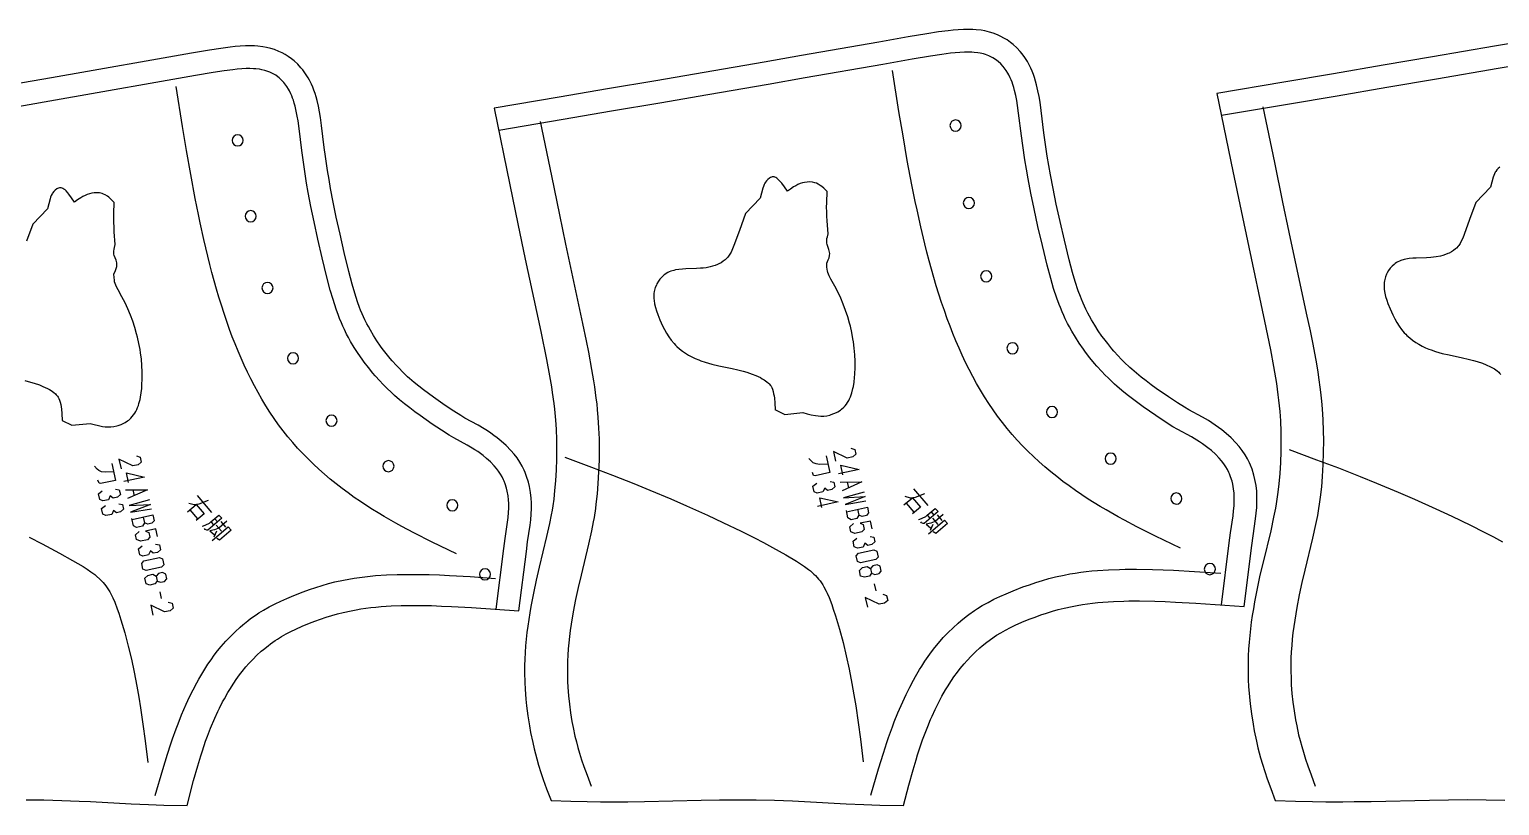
# Model space of a CAD drawing. Extents: x 870 to 2252, y -335 to 1751.
# Drawn here: x 1226.9 to 1557.1, y -334.7 to -160.3 of the extents above; entities that cross this region are included whole.
import ezdxf

# ---------------------------------------------------------------- set-up
doc = ezdxf.new("R2010")
doc.units = 0

msp = doc.modelspace()

# ---------------------------------------------------------------- linework, layer by layer
for points in [[(1331.289551, -177.971008), (1334.803589, -195.206558), (1336.606201, -203.939682), (1338.276978, -211.888199), (1341.743286, -228.173508), (1343.038452, -234.446915), (1343.736206, -238.142181), (1344.153687, -240.612183), (1344.34436, -241.849335), (1344.682739, -244.328552), (1344.827881, -245.570892), (1345.063721, -248.061279), (1345.19751, -250.090347), (1345.290161, -252.461945), (1345.318237, -254.360107), (1345.297119, -256.800354), (1345.212891, -259.23941), (1345.067261, -261.675842), (1344.879395, -263.906586), (1344.670166, -265.793243), (1344.456665, -267.328247), (1344.296997, -268.32309), (1344.122925, -269.315308), (1343.736328, -271.293304), (1343.082764, -274.248627), (1341.415283, -281.132843), (1340.739868, -284.048706), (1340.113281, -286.975861), (1339.549316, -289.913422), (1339.295166, -291.385803), (1339.061523, -292.860535), (1338.850342, -294.337402), (1338.663208, -295.816284), (1338.501831, -297.29715), (1338.367798, -298.779694), (1338.262939, -300.264099), (1338.188843, -301.749908), (1338.147339, -303.237427), (1338.139526, -304.745697), (1338.191528, -307.009186), (1338.267334, -308.517731), (1338.439941, -310.77832), (1338.59314, -312.282562), (1338.877319, -314.533356), (1339.225342, -316.775391), (1339.493042, -318.263672), (1339.949951, -320.484314), (1340.292114, -321.95578), (1340.863525, -324.147339), (1341.284058, -325.596832), (1341.791504, -327.207306), (1342.331421, -328.807617), (1343.087524, -330.929901), (1344.064209, -333.572723), (1348.500122, -333.699921), (1352.196899, -333.784454), (1355.154175, -333.8255), (1358.8573, -333.833893), (1361.325928, -333.816162), (1365.029297, -333.762909), (1377.795288, -333.480652), (1381.918701, -333.40976), (1386.041748, -333.375305), (1390.163696, -333.392792), (1394.284058, -333.477997), (1398.293579, -333.633545), (1400.965698, -333.766724), (1410.317993, -334.281708), (1414.327637, -334.460938), (1417.89624, -334.571747), (1423.251099, -334.684906), (1424.441162, -330.08844), (1425.380493, -326.655975), (1426.046997, -324.380707), (1426.396118, -323.248047), (1427.131836, -320.994751), (1427.520752, -319.874939), (1427.925537, -318.76004), (1428.652832, -316.878815), (1429.291382, -315.34494), (1429.624756, -314.583832), (1430.321655, -313.074921), (1430.685425, -312.327881), (1431.444824, -310.850739), (1431.840698, -310.121216), (1432.666992, -308.682404), (1433.097656, -307.973846), (1433.994751, -306.580231), (1434.564331, -305.749725), (1435.35376, -304.663544), (1435.969482, -303.866211), (1436.82373, -302.827728), (1437.489624, -302.069672), (1438.411865, -301.088074), (1439.372192, -300.142273), (1440.369507, -299.235107), (1440.881714, -298.797058), (1441.932007, -297.953827), (1442.469849, -297.549408), (1443.570068, -296.776917), (1444.132324, -296.409485), (1445.054688, -295.845337), (1446.127319, -295.243591), (1447.221069, -294.680298), (1448.332275, -294.150146), (1449.835571, -293.485565), (1451.48291, -292.808868), (1452.761719, -292.31723), (1454.050171, -291.852875), (1455.347778, -291.417694), (1456.654541, -291.01355), (1457.969849, -290.642303), (1459.293579, -290.305786), (1461.096558, -289.909241), (1462.239868, -289.693329), (1463.388062, -289.502258), (1464.540405, -289.33493), (1465.696899, -289.190002), (1466.856567, -289.066254), (1468.019165, -288.962463), (1470.351685, -288.809998), (1472.690308, -288.722565), (1473.860962, -288.700104), (1476.202148, -288.691742), (1479.67981, -288.752228), (1481.983887, -288.831024), (1484.284546, -288.935242), (1488.877808, -289.201385), (1499.708252, -289.944336), (1501.436035, -276.26532), (1501.734497, -274.060822), (1502.283081, -270.270844), (1502.433105, -268.999512), (1502.546509, -267.691986), (1502.604492, -266.466827), (1502.604858, -265.16684), (1502.547363, -264.050385), (1502.405762, -262.754669), (1502.1604, -261.393585), (1501.916504, -260.399323), (1501.498901, -259.076294), (1501.141357, -258.164764), (1500.910767, -257.643585), (1500.478394, -256.77301), (1499.932983, -255.832031), (1499.292969, -254.882294), (1498.608398, -253.995041), (1497.875, -253.149368), (1496.79187, -252.048431), (1495.670776, -251.0439), (1494.733521, -250.279572), (1493.998047, -249.718231), (1493.252808, -249.182648), (1492.488403, -248.667725), (1491.7229, -248.18573), (1490.373901, -247.404724), (1487.311523, -245.742264), (1486.365479, -245.190262), (1484.725708, -244.161758), (1482.737671, -242.831284), (1480.001953, -240.927887), (1478.85437, -240.098358), (1477.723877, -239.253464), (1476.625488, -238.398743), (1475.562012, -237.531174), (1474.52063, -236.634171), (1474.057739, -236.217575), (1472.799438, -235.020233), (1472.132202, -234.346405), (1471.469971, -233.649414), (1470.469482, -232.542419), (1470.018433, -232.019958), (1469.080688, -230.881592), (1468.181519, -229.716171), (1467.778442, -229.166641), (1466.942993, -227.965775), (1466.164185, -226.759766), (1465.423828, -225.519058), (1464.95874, -224.68277), (1464.613281, -224.026993), (1464.15686, -223.109604), (1463.840942, -222.434753), (1463.537964, -221.751633), (1463.176025, -220.882996), (1462.93811, -220.276199), (1462.463867, -218.976318), (1461.803345, -216.951004), (1461.202148, -214.880432), (1460.447876, -212.010818), (1459.375488, -207.634247), (1458.402588, -203.453506), (1457.536743, -199.534531), (1456.820313, -196.050537), (1456.229126, -192.922928), (1455.864136, -190.843628), (1455.521362, -188.760696), (1455.044922, -185.604248), (1454.758911, -183.51741), (1454.13855, -178.463898), (1453.884155, -176.633636), (1453.672119, -175.352768), (1453.418579, -174.055267), (1453.115112, -172.755508), (1452.885376, -171.904678), (1452.636475, -171.084641), (1452.396973, -170.385895), (1452.123657, -169.677261), (1451.819214, -168.978867), (1451.362671, -168.066513), (1451.051514, -167.514175), (1450.47998, -166.609024), (1449.838989, -165.736252), (1449.413208, -165.218979), (1448.654541, -164.399567), (1447.820313, -163.635391), (1447.274292, -163.196793), (1446.491699, -162.64386), (1445.788574, -162.216202), (1445.089844, -161.845428), (1444.350708, -161.504837), (1443.337646, -161.11824), (1442.553833, -160.875229), (1441.520752, -160.623825), (1440.674438, -160.472534), (1439.574341, -160.342255), (1438.783691, -160.289642), (1437.740723, -160.265472), (1436.721313, -160.283981), (1435.505859, -160.346878), (1434.363281, -160.437378), (1433.223877, -160.554062), (1431.07251, -160.83429), (1428.466064, -161.244522), (1424.279663, -161.955811), (1417.718872, -163.107346), (1400.292603, -166.162964), (1391.945557, -167.610931), (1378.453979, -169.935394), (1367.611694, -171.792267), (1356.766724, -173.642029), (1345.920166, -175.486908), (1331.289551, -177.971008)], [(1226.165771, -333.405121), (1230.174438, -333.422058), (1234.181396, -333.50531), (1238.080688, -333.657349), (1240.679443, -333.787506), (1249.774658, -334.290955), (1253.674072, -334.466125), (1257.144653, -334.574402), (1262.352295, -334.684906), (1263.807861, -329.068634), (1264.742554, -325.718353), (1265.411011, -323.499237), (1265.762207, -322.395142), (1266.504761, -320.199646), (1266.898804, -319.108887), (1267.605957, -317.26886), (1268.551025, -315.024811), (1269.228516, -313.549164), (1269.582275, -312.818542), (1270.320679, -311.373718), (1270.705933, -310.660095), (1271.509766, -309.252441), (1271.928467, -308.559174), (1272.801636, -307.195435), (1273.355347, -306.38324), (1274.122803, -305.320984), (1274.721924, -304.541016), (1275.552856, -303.525085), (1276.200073, -302.783875), (1277.096313, -301.824341), (1278.030029, -300.899414), (1278.999756, -300.012207), (1279.497803, -299.58371), (1280.519409, -298.758759), (1281.042603, -298.363007), (1282.113159, -297.606995), (1282.6604, -297.247345), (1283.557495, -296.695343), (1284.600708, -296.106903), (1285.664063, -295.555939), (1286.744995, -295.037323), (1288.207275, -294.387054), (1289.809082, -293.725098), (1291.05249, -293.244293), (1292.30542, -292.79007), (1293.567505, -292.36438), (1294.838135, -291.969055), (1296.117554, -291.605804), (1297.405396, -291.276581), (1299.158447, -290.888794), (1300.270386, -290.677582), (1301.386963, -290.490723), (1302.507568, -290.327057), (1303.631958, -290.185272), (1304.759766, -290.064178), (1305.890625, -289.962646), (1308.159058, -289.813385), (1310.433472, -289.727753), (1311.572266, -289.70575), (1313.849243, -289.697418), (1317.231689, -289.756409), (1319.47229, -289.833344), (1321.709839, -289.935181), (1326.176636, -290.195435), (1336.849243, -290.931519), (1338.529541, -277.553345), (1338.819824, -275.397888), (1339.353516, -271.690063), (1339.499756, -270.444305), (1339.610474, -269.162445), (1339.666992, -267.96051), (1339.667358, -266.685059), (1339.611084, -265.588745), (1339.4729, -264.316528), (1339.233521, -262.980194), (1338.995483, -262.002411), (1338.587646, -260.702271), (1338.237671, -259.80545), (1338.011719, -259.291504), (1337.588623, -258.43454), (1337.054443, -257.508392), (1336.428589, -256.574432), (1335.759155, -255.70163), (1335.041382, -254.869247), (1333.98291, -253.786789), (1332.886963, -252.798859), (1331.970703, -252.047226), (1331.251953, -251.495575), (1330.523926, -250.969177), (1329.776733, -250.463074), (1329.028198, -249.98909), (1327.712036, -249.222885), (1324.734131, -247.596954), (1323.817993, -247.059219), (1322.227051, -246.055664), (1320.296631, -244.756516), (1317.637939, -242.895859), (1316.52356, -242.085739), (1315.426025, -241.260818), (1314.360107, -240.426636), (1313.328857, -239.580307), (1312.318604, -238.705353), (1311.871338, -238.300339), (1310.650024, -237.131668), (1310.00354, -236.474915), (1309.361572, -235.795425), (1308.390015, -234.714218), (1307.952881, -234.205078), (1307.042847, -233.09375), (1306.17041, -231.956207), (1305.780029, -231.421051), (1304.969482, -230.249252), (1304.214478, -229.073242), (1303.496582, -227.863388), (1303.045654, -227.048126), (1302.710938, -226.408707), (1302.268188, -225.513428), (1301.961914, -224.855499), (1301.668213, -224.189255), (1301.316895, -223.341324), (1301.086304, -222.74968), (1300.625977, -221.480621), (1299.984375, -219.502579), (1299.400635, -217.480042), (1298.667847, -214.675507), (1297.625366, -210.396088), (1296.679688, -206.307846), (1295.837891, -202.475815), (1295.141602, -199.069489), (1294.566895, -196.011322), (1294.21228, -193.97847), (1293.878784, -191.942184), (1293.416016, -188.856094), (1293.137817, -186.816284), (1292.535034, -181.873825), (1292.287598, -180.081833), (1292.080933, -178.826675), (1291.83374, -177.554794), (1291.537842, -176.280304), (1291.313843, -175.44516), (1291.071045, -174.640549), (1290.836914, -173.954056), (1290.569702, -173.257339), (1290.272217, -172.570663), (1289.82666, -171.674805), (1289.521973, -171.130341), (1288.963135, -170.239532), (1288.335938, -169.380264), (1287.917603, -168.868713), (1287.173218, -168.059998), (1286.354126, -167.305344), (1285.815674, -166.870544), (1285.046631, -166.324219), (1284.355347, -165.901596), (1283.668823, -165.535187), (1282.941895, -165.198242), (1281.947266, -164.81633), (1281.175049, -164.5755), (1280.15979, -164.326828), (1279.32666, -164.177063), (1278.247559, -164.048477), (1277.470337, -163.996552), (1276.449097, -163.972763), (1275.451294, -163.991058), (1274.263794, -164.052841), (1273.148438, -164.1418), (1272.036011, -164.256409), (1269.939087, -164.531128), (1267.401611, -164.932999), (1263.328857, -165.629059), (1256.947754, -166.755615), (1240.00061, -169.744766), (1231.883301, -171.161285), (1218.762573, -173.43515)], [(1564.490479, -162.581207), (1555.913818, -164.060745), (1542.051392, -166.435745), (1530.910889, -168.332962), (1519.767822, -170.222961), (1508.622925, -172.107925), (1493.584595, -174.646866)], [(1494.611938, -289.594635), (1496.37915, -275.603577), (1496.683838, -273.353394), (1497.226074, -269.606506), (1497.359009, -268.480164), (1497.457031, -267.350922), (1497.504517, -266.345734), (1497.504761, -265.297485), (1497.46167, -264.458771), (1497.355103, -263.485077), (1497.169312, -262.454498), (1497.00293, -261.775665), (1496.687744, -260.777069), (1496.433228, -260.12854), (1496.292603, -259.810455), (1495.983887, -259.18869), (1495.607178, -258.538971), (1495.154907, -257.86792), (1494.65979, -257.226074), (1494.126953, -256.611908), (1493.268921, -255.739532), (1492.355713, -254.921326), (1491.573975, -254.283783), (1490.96228, -253.816864), (1490.339355, -253.369217), (1489.704346, -252.941437), (1489.085693, -252.552032), (1487.87915, -251.853516), (1484.809326, -250.186905), (1483.724609, -249.554092), (1481.952026, -248.442108), (1479.862793, -247.044052), (1477.051514, -245.088043), (1475.833862, -244.20784), (1474.631104, -243.308945), (1473.447021, -242.387573), (1472.2854, -241.439835), (1471.150024, -240.462021), (1470.593262, -239.96077), (1469.229004, -238.662689), (1468.471191, -237.897491), (1467.728882, -237.116089), (1466.646973, -235.919022), (1466.119507, -235.307999), (1465.092651, -234.061447), (1464.105957, -232.782654), (1463.628296, -232.131561), (1462.706421, -230.806244), (1461.830933, -229.450699), (1461.004517, -228.065735), (1460.473511, -227.111206), (1460.073364, -226.351593), (1459.563721, -225.326981), (1459.199829, -224.550079), (1458.852295, -223.766006), (1458.447754, -222.7948), (1458.167969, -222.081436), (1457.642578, -220.641357), (1456.928833, -218.453201), (1456.286255, -216.23996), (1455.504639, -213.265976), (1454.414917, -208.819138), (1453.428833, -204.581711), (1452.548706, -200.598389), (1451.816528, -197.037766), (1451.21167, -193.837341), (1450.836426, -191.6987), (1450.483521, -189.555542), (1449.996826, -186.331161), (1449.701172, -184.174454), (1449.081543, -179.125458), (1448.842041, -177.401169), (1448.652832, -176.258865), (1448.43103, -175.124573), (1448.168579, -174.000275), (1447.9823, -173.310425), (1447.782593, -172.65242), (1447.603882, -172.130936), (1447.404785, -171.614716), (1447.19812, -171.140701), (1446.857788, -170.460785), (1446.670776, -170.128586), (1446.263306, -169.483276), (1445.812012, -168.86882), (1445.570068, -168.575119), (1445.054688, -168.018356), (1444.497314, -167.50769), (1444.203247, -167.271439), (1443.692017, -166.910263), (1443.266113, -166.651245), (1442.825439, -166.417419), (1442.371826, -166.208435), (1441.671631, -165.941254), (1441.194458, -165.793274), (1440.467896, -165.616486), (1439.925171, -165.519409), (1439.10498, -165.422302), (1438.555298, -165.385742), (1437.727905, -165.366562), (1436.899536, -165.381592), (1435.838989, -165.436447), (1434.824463, -165.5168), (1433.81311, -165.620392), (1431.798462, -165.882813), (1429.289673, -166.277695), (1425.147583, -166.981445), (1418.600098, -168.130615), (1401.168823, -171.187149), (1392.814453, -172.636398), (1379.317505, -174.961792), (1368.470947, -176.819336), (1357.623047, -178.669647), (1346.774536, -180.514847), (1332.308838, -182.970856)], [(1565.361938, -167.606247), (1556.777954, -169.08699), (1542.909912, -171.462921), (1531.765381, -173.360855), (1520.619507, -175.251328), (1509.472778, -177.136642), (1494.609619, -179.645966)], [(1331.753296, -290.579956), (1333.47229, -276.895233), (1333.768555, -274.694244), (1334.296021, -271.029358), (1334.425415, -269.927704), (1334.520752, -268.823242), (1334.567017, -267.840057), (1334.567017, -266.814789), (1334.525146, -265.994446), (1334.421997, -265.042206), (1334.241333, -264.034576), (1334.079468, -263.370789), (1333.773193, -262.394104), (1333.525757, -261.759674), (1333.388916, -261.448456), (1333.088257, -260.839996), (1332.722046, -260.204681), (1332.282593, -259.54895), (1331.801392, -258.921478), (1331.283203, -258.32077), (1330.448853, -257.467255), (1329.560425, -256.666443), (1328.799805, -256.04245), (1328.205078, -255.585861), (1327.599243, -255.148041), (1326.981689, -254.729599), (1326.380127, -254.348709), (1325.206665, -253.665573), (1322.221069, -252.035461), (1321.166016, -251.416397), (1319.442017, -250.328781), (1317.410767, -248.961594), (1314.676025, -247.048004), (1313.491699, -246.186981), (1312.322021, -245.307724), (1311.17041, -244.406601), (1310.041016, -243.479767), (1308.937256, -242.523712), (1308.395996, -242.033661), (1307.069092, -240.763901), (1306.332275, -240.015503), (1305.610352, -239.251358), (1304.557861, -238.07988), (1304.044434, -237.481949), (1303.045654, -236.262253), (1302.085938, -235.011398), (1301.621582, -234.374527), (1300.725342, -233.0784), (1299.874146, -231.75296), (1299.071045, -230.398987), (1298.554688, -229.465744), (1298.165649, -228.722687), (1297.670044, -227.720428), (1297.316284, -226.960617), (1296.978149, -226.193787), (1296.584717, -225.243744), (1296.3125, -224.545822), (1295.801636, -223.13707), (1295.107544, -220.99675), (1294.48291, -218.832138), (1293.7229, -215.923752), (1292.663452, -211.574402), (1291.704468, -207.429794), (1290.848511, -203.533752), (1290.136597, -200.051086), (1289.548462, -196.920547), (1289.183472, -194.828705), (1288.840332, -192.732452), (1288.367188, -189.578827), (1288.079712, -187.469406), (1287.477539, -182.531479), (1287.244385, -180.844955), (1287.060669, -179.727692), (1286.845093, -178.618118), (1286.589722, -177.518311), (1286.408447, -176.843552), (1286.214478, -176.200043), (1286.040649, -175.690002), (1285.846924, -175.184998), (1285.64624, -174.72168), (1285.315674, -174.05722), (1285.133789, -173.732452), (1284.738159, -173.101517), (1284.299438, -172.500504), (1284.064453, -172.21312), (1283.562866, -171.66832), (1283.020386, -171.168427), (1282.734131, -170.937103), (1282.236572, -170.583786), (1281.82251, -170.330658), (1281.394165, -170.102066), (1280.953125, -169.897659), (1280.272217, -169.6362), (1279.807861, -169.491364), (1279.100952, -169.318237), (1278.57312, -169.223312), (1277.775635, -169.128311), (1277.240967, -169.092621), (1276.436279, -169.073868), (1275.630615, -169.088623), (1274.599121, -169.142334), (1273.612549, -169.220978), (1272.628784, -169.322296), (1270.669434, -169.579056), (1268.229736, -169.965347), (1264.20166, -170.653778), (1257.834106, -171.778), (1240.881958, -174.768082), (1232.756958, -176.185852), (1219.630981, -178.460693)], [(1485.457886, -276.867676), (1479.81543, -274.127289), (1475.61438, -272.013458), (1472.840332, -270.553711), (1471.463745, -269.804047), (1468.735229, -268.257568), (1467.38501, -267.457794), (1466.045288, -266.638153), (1464.716553, -265.797424), (1463.270264, -264.847229), (1461.839966, -263.869476), (1460.427368, -262.863983), (1459.033813, -261.830688), (1457.661377, -260.769562), (1456.311035, -259.68042), (1454.984863, -258.563232), (1453.683838, -257.417969), (1452.410156, -256.244446), (1451.165161, -255.042618), (1449.950317, -253.812378), (1448.767334, -252.553543), (1447.617432, -251.266327), (1446.50293, -249.950226), (1445.424683, -248.605576), (1444.362915, -247.203583), (1443.339966, -245.773193), (1442.35437, -244.315857), (1441.405273, -242.833313), (1440.491333, -241.327026), (1439.611816, -239.79863), (1438.765381, -238.249725), (1437.951172, -236.681946), (1437.167725, -235.096786), (1436.414307, -233.495819), (1435.689697, -231.880737), (1434.992798, -230.25296), (1434.32251, -228.614288), (1433.677734, -226.966049), (1433.057495, -225.310196), (1432.395752, -223.462891), (1431.761475, -221.608322), (1431.153687, -219.74675), (1430.571167, -217.878708), (1430.012451, -216.004486), (1429.476318, -214.124451), (1428.961792, -212.238983), (1428.467407, -210.348587), (1427.992188, -208.453583), (1427.093506, -204.651199), (1426.256104, -200.834839), (1425.8573, -198.922302), (1425.111084, -195.182541), (1424.084229, -189.697815), (1423.119507, -184.201477), (1422.199951, -178.696838), (1420.721802, -169.5121)], [(1322.851074, -278.131958), (1317.362671, -275.451141), (1313.276733, -273.383392), (1310.578857, -271.955627), (1309.23999, -271.222443), (1306.586914, -269.710114), (1305.27417, -268.928131), (1303.971558, -268.126678), (1302.680054, -267.304718), (1301.272583, -266.374603), (1299.880615, -265.417572), (1298.506348, -264.433441), (1297.150635, -263.422211), (1295.815308, -262.38382), (1294.502197, -261.318146), (1293.21228, -260.225159), (1291.947266, -259.104828), (1290.70874, -257.957062), (1289.498169, -256.781738), (1288.317261, -255.578827), (1287.167236, -254.34819), (1286.049683, -253.089951), (1284.966553, -251.803741), (1283.918823, -250.489914), (1282.885376, -249.117615), (1281.889771, -247.717651), (1280.930664, -246.291595), (1280.007202, -244.840973), (1279.11853, -243.367294), (1278.263184, -241.872223), (1277.440063, -240.357101), (1276.648438, -238.8237), (1275.886963, -237.273514), (1275.154419, -235.707962), (1274.450317, -234.128708), (1273.772827, -232.53714), (1273.121582, -230.935028), (1272.494995, -229.3237), (1271.892212, -227.705002), (1271.248779, -225.89769), (1270.631958, -224.083313), (1270.041016, -222.262222), (1269.474365, -220.434845), (1268.93103, -218.601563), (1268.40979, -216.762619), (1267.909424, -214.918472), (1267.428833, -213.069565), (1266.966553, -211.216125), (1266.092896, -207.497375), (1265.278442, -203.765198), (1264.890991, -201.894806), (1264.165405, -198.237259), (1263.16687, -192.872574), (1262.22876, -187.496597), (1261.334717, -182.112534), (1259.897583, -173.129181)], [(1493.584595, -174.646866), (1497.173218, -192.149719), (1499.025757, -201.074142), (1500.742676, -209.196716), (1504.304688, -225.838745), (1505.63562, -232.249252), (1506.352661, -236.025345), (1506.78186, -238.549454), (1506.977661, -239.813705), (1507.325439, -242.347305), (1507.474609, -243.616989), (1507.717041, -246.162109), (1507.854492, -248.23558), (1507.949707, -250.65918), (1507.97876, -252.598862), (1507.957153, -255.092529), (1507.870728, -257.585022), (1507.721069, -260.074829), (1507.528076, -262.354462), (1507.31311, -264.282379), (1507.09375, -265.851135), (1506.92981, -266.867798), (1506.750854, -267.881805), (1506.353882, -269.903168), (1505.682495, -272.923126), (1503.96936, -279.957794), (1503.275269, -282.937103), (1502.631714, -285.928162), (1502.05249, -288.929962), (1501.79126, -290.43457), (1501.55127, -291.941589), (1501.334229, -293.450867), (1501.141968, -294.962128), (1500.976196, -296.475464), (1500.838501, -297.99057), (1500.730957, -299.507599), (1500.654785, -301.026062), (1500.612183, -302.546295), (1500.604126, -304.087616), (1500.657837, -306.400696), (1500.735596, -307.942383), (1500.913086, -310.252411), (1501.070435, -311.789642), (1501.362671, -314.0896), (1501.720337, -316.381042), (1501.995483, -317.902069), (1502.464966, -320.171448), (1502.81665, -321.675079), (1503.403687, -323.91449), (1503.835693, -325.395416), (1504.357178, -327.041351), (1504.911987, -328.676758), (1505.688843, -330.84549), (1506.692505, -333.546082), (1511.250488, -333.676208), (1515.048706, -333.762695), (1518.087524, -333.804688), (1521.892212, -333.813385), (1524.428711, -333.795349), (1528.233887, -333.740997), (1541.350586, -333.452911), (1545.587524, -333.380646), (1549.823853, -333.345551), (1554.059082, -333.363556), (1558.292603, -333.450745)], [(1503.952026, -177.653046), (1506.511719, -190.142303), (1508.362305, -199.056244), (1509.786255, -205.799484), (1513.68042, -223.999298), (1514.521729, -228.016556), (1515.05188, -230.634338), (1515.795532, -234.569366), (1516.241577, -237.1996), (1516.445557, -238.517029), (1516.809448, -241.156982), (1516.966553, -242.479919), (1517.105225, -243.804611), (1517.256836, -245.540741), (1517.411743, -247.998901), (1517.501099, -250.461288), (1517.529785, -252.629562), (1517.503418, -255.323593), (1517.410278, -258.016327), (1517.252563, -260.706604), (1517.061646, -263.060028), (1516.809326, -265.406921), (1516.677734, -266.408966), (1516.356567, -268.472443), (1516.173218, -269.500122), (1515.769043, -271.549042), (1515.089355, -274.610809), (1513.361084, -281.744965), (1512.709839, -284.545258), (1512.103149, -287.356018), (1511.555176, -290.176514), (1511.307739, -291.590118), (1511.080444, -293.005981), (1510.875122, -294.423889), (1510.693604, -295.843781), (1510.537476, -297.265533), (1510.408691, -298.688965), (1510.309082, -300.114288), (1510.240479, -301.541016), (1510.204468, -302.969482), (1510.201416, -304.270996), (1510.249146, -306.224182), (1510.315063, -307.525848), (1510.463867, -309.47644), (1510.670532, -311.422546), (1510.937744, -313.392212), (1511.272583, -315.412964), (1511.529785, -316.753693), (1511.966553, -318.753479), (1512.292358, -320.078033), (1512.645874, -321.394958), (1513.027466, -322.70343), (1513.512207, -324.234558), (1514.028442, -325.755615), (1514.751709, -327.7724), (1515.686523, -330.2836)], [(1341.651245, -180.977921), (1344.141968, -193.199051), (1345.942749, -201.921799), (1347.328613, -208.52066), (1351.119019, -226.334137), (1351.938232, -230.267929), (1352.454712, -232.831985), (1353.179077, -236.686249), (1353.613525, -239.262375), (1353.812256, -240.552658), (1354.166748, -243.138229), (1354.319824, -244.433868), (1354.454956, -245.731201), (1354.602905, -247.432495), (1354.75415, -249.846237), (1354.841553, -252.264053), (1354.869385, -254.390808), (1354.843506, -257.031311), (1354.752808, -259.670685), (1354.598877, -262.307617), (1354.412354, -264.618134), (1354.165405, -266.923676), (1354.036743, -267.908081), (1353.723511, -269.927734), (1353.545166, -270.933624), (1353.151367, -272.939178), (1352.489502, -275.93631), (1350.807129, -282.920044), (1350.174194, -285.65683), (1349.584473, -288.403656), (1349.052002, -291.159943), (1348.590698, -293.924927), (1348.391235, -295.310455), (1348.214844, -296.697876), (1348.06311, -298.087128), (1347.93811, -299.478119), (1347.841187, -300.870789), (1347.774536, -302.264832), (1347.739624, -303.660583), (1347.736694, -304.929047), (1347.782959, -306.832581), (1347.846802, -308.101288), (1347.990723, -310.002289), (1348.190796, -311.899048), (1348.449463, -313.819458), (1348.774048, -315.790894), (1349.023193, -317.09903), (1349.446899, -319.050232), (1349.762817, -320.342712), (1350.105591, -321.627838), (1350.475708, -322.904846), (1350.946411, -324.400513), (1351.447632, -325.886475), (1352.150269, -327.856842), (1353.058228, -330.310242)], [(1436.163208, -181.878387), (1436.070801, -181.399521), (1435.80188, -180.992615), (1435.397827, -180.719482), (1434.919922, -180.621796), (1434.44104, -180.714417), (1434.03418, -180.983231), (1433.761108, -181.387299), (1433.663208, -181.865158), (1433.755859, -182.343979), (1434.02478, -182.750931), (1434.428833, -183.024063), (1434.906738, -183.12175), (1435.38562, -183.029129), (1435.79248, -182.760315), (1436.065552, -182.356247), (1436.163208, -181.878387)], [(1274.948486, -185.224365), (1274.855957, -184.745499), (1274.586914, -184.338593), (1274.182861, -184.06546), (1273.705078, -183.967773), (1273.226318, -184.060379), (1272.819458, -184.329208), (1272.546265, -184.733276), (1272.448486, -185.211136), (1272.541016, -185.689957), (1272.810059, -186.096909), (1273.214111, -186.370041), (1273.691895, -186.467728), (1274.170654, -186.375107), (1274.577515, -186.106277), (1274.850708, -185.702225), (1274.948486, -185.224365)], [(1557.150635, -191.249329), (1556.778687, -191.52742), (1556.467285, -191.845276), (1556.218262, -192.18074), (1556.111206, -192.356552), (1555.92749, -192.721878), (1555.776489, -193.101868), (1555.650146, -193.492416), (1555.044312, -195.736633), (1551.759399, -199.168045), (1550.355713, -202.994568), (1549.13855, -206.381363), (1548.838379, -207.148544), (1548.496826, -207.886093), (1548.236206, -208.352142), (1547.942139, -208.791245), (1547.78064, -208.998856), (1547.411743, -209.400467), (1547.202881, -209.592377), (1546.752441, -209.944885), (1546.264282, -210.256943), (1545.745728, -210.530106), (1545.477295, -210.652618), (1544.926636, -210.870148), (1544.36377, -211.05246), (1543.795776, -211.200974), (1542.872192, -211.376953), (1542.257202, -211.456238), (1541.641113, -211.511749), (1540.711182, -211.563156), (1538.356323, -211.640076), (1537.574951, -211.688904), (1536.799438, -211.770233), (1536.038818, -211.89679), (1535.667114, -211.981049), (1534.946533, -212.199326), (1534.600098, -212.336487), (1534.264282, -212.494598), (1533.94043, -212.674957), (1533.629639, -212.879562), (1533.389771, -213.06218), (1532.939819, -213.472763), (1532.53186, -213.936554), (1532.1698, -214.444794), (1531.856812, -214.988937), (1531.720093, -215.271637), (1531.487915, -215.852997), (1531.314209, -216.448349), (1531.250122, -216.748779), (1531.189819, -217.144836), (1531.155396, -217.541168), (1531.145386, -217.937531), (1531.158081, -218.333817), (1531.191895, -218.729797), (1531.315796, -219.520111), (1531.504395, -220.30719), (1531.744507, -221.089294), (1532.022949, -221.865189), (1532.515381, -223.088165), (1533.115112, -224.426865), (1533.549316, -225.291672), (1534.017578, -226.128586), (1534.525635, -226.932693), (1535.078857, -227.699051), (1535.682739, -228.422684), (1536.005493, -228.767151), (1536.297119, -229.055847), (1536.911865, -229.605118), (1537.563843, -230.11702), (1538.249023, -230.591553), (1538.962524, -231.029175), (1539.699707, -231.429794), (1540.455933, -231.793549), (1541.226807, -232.120743), (1541.716431, -232.30777), (1542.705933, -232.643234), (1544.210083, -233.067337), (1545.72998, -233.423904), (1548.776245, -234.057999), (1550.010864, -234.332611), (1551.235962, -234.642883), (1552.047363, -234.878906), (1553.25647, -235.290497), (1554.057495, -235.611404), (1555.075562, -236.086319), (1555.51355, -236.319962), (1555.938354, -236.573395), (1556.534302, -236.99707), (1556.892578, -237.312927), (1557.057251, -237.481949), (1557.352417, -237.844025)], [(1394.362915, -245.699875), (1396.55481, -246.796356), (1400.63916, -246.372528), (1401.568726, -246.633972), (1402.500488, -246.868698), (1403.436646, -247.049881), (1404.064453, -247.127609), (1404.696045, -247.161667), (1405.331665, -247.144135), (1405.989014, -247.065857), (1406.643066, -246.92691), (1406.966187, -246.835464), (1407.599976, -246.609879), (1408.209351, -246.329453), (1408.502319, -246.169373), (1409.059814, -245.81073), (1409.322144, -245.61293), (1409.808716, -245.181396), (1410.126831, -244.839645), (1410.416016, -244.475586), (1410.677979, -244.090897), (1410.913818, -243.687454), (1411.125244, -243.266983), (1411.313843, -242.831207), (1411.481201, -242.381943), (1411.62854, -241.920975), (1411.869629, -240.970779), (1411.966553, -240.485153), (1412.120117, -239.501602), (1412.230469, -238.513397), (1412.292358, -237.762177), (1412.362671, -236.275497), (1412.364624, -234.808121), (1412.301392, -233.357925), (1412.175903, -231.923004), (1411.991333, -230.501251), (1411.878052, -229.794571), (1411.610718, -228.388672), (1411.286987, -226.970627), (1411.103149, -226.25441), (1410.694702, -224.829529), (1410.231201, -223.416641), (1409.711792, -222.01796), (1409.135254, -220.635742), (1408.500488, -219.272141), (1407.80603, -217.929367), (1406.925781, -216.376007), (1406.553101, -215.655273), (1406.393433, -215.287888), (1406.258423, -214.913788), (1406.153564, -214.531326), (1406.089966, -214.194794), (1406.027954, -213.621674), (1405.993042, -212.804993), (1406.341797, -212.028625), (1406.511108, -211.563309), (1406.624512, -211.098633), (1406.661743, -210.634689), (1406.634033, -210.326447), (1406.56665, -210.018707), (1406.470947, -209.711044), (1406.086182, -208.629639), (1406.011353, -208.317963), (1405.975342, -208.03183), (1405.978882, -207.640625), (1406.031738, -207.247177), (1406.120239, -206.852264), (1406.310791, -206.191956), (1406.077515, -203.321213), (1406.014648, -202.244247), (1405.975342, -201.166595), (1405.964478, -200.261322), (1405.976807, -199.168823), (1406.063232, -196.709442), (1405.325439, -195.975311), (1404.864868, -195.569366), (1404.544678, -195.324249), (1404.037964, -195.008041), (1403.678223, -194.839249), (1403.320801, -194.715393), (1402.758545, -194.593399), (1402.177124, -194.543701), (1401.589355, -194.561798), (1401.008667, -194.642731), (1400.548462, -194.752609), (1400.023071, -194.927933), (1399.516113, -195.145782), (1399.024292, -195.398987), (1398.5448, -195.680695), (1397.841675, -196.140732), (1397.148926, -196.624756), (1396.491699, -195.650314), (1395.88501, -194.848938), (1395.615723, -194.533127), (1395.251831, -194.144058), (1395.018677, -193.921204), (1394.77356, -193.72113), (1394.516968, -193.559525), (1394.339966, -193.480621), (1394.158203, -193.430237), (1393.9646, -193.412888), (1393.76001, -193.432816), (1393.554443, -193.487137), (1393.350952, -193.571365), (1393.1521, -193.681213), (1392.780396, -193.95929), (1392.468872, -194.277176), (1392.219849, -194.61261), (1392.112915, -194.788437), (1391.929077, -195.153748), (1391.778076, -195.533752), (1391.651733, -195.924286), (1391.045898, -198.168518), (1387.760864, -201.599915), (1386.3573, -205.426437), (1385.140137, -208.813278), (1384.839966, -209.580429), (1384.498535, -210.317963), (1384.237793, -210.784012), (1383.943604, -211.223114), (1383.782104, -211.430695), (1383.413208, -211.832336), (1383.204468, -212.024246), (1382.754028, -212.376755), (1382.265869, -212.688858), (1381.747314, -212.96199), (1381.478882, -213.084488), (1380.928223, -213.302032), (1380.365234, -213.484329), (1379.797363, -213.632889), (1378.873779, -213.808823), (1378.258667, -213.888123), (1377.642578, -213.943634), (1376.712769, -213.995041), (1374.35791, -214.071945), (1373.576538, -214.120773), (1372.801025, -214.202103), (1372.040405, -214.328674), (1371.668701, -214.412918), (1370.94812, -214.63121), (1370.601685, -214.768356), (1370.265747, -214.926483), (1369.942017, -215.106827), (1369.631104, -215.311447), (1369.391357, -215.494064), (1368.941406, -215.904648), (1368.533569, -216.368439), (1368.171387, -216.876678), (1367.858521, -217.420822), (1367.72168, -217.703506), (1367.489502, -218.284882), (1367.315796, -218.880234), (1367.251709, -219.180664), (1367.191406, -219.576721), (1367.156982, -219.973038), (1367.146973, -220.369415), (1367.159668, -220.765701), (1367.193237, -221.161713), (1367.317261, -221.951981), (1367.505859, -222.739059), (1367.746094, -223.52121), (1368.024536, -224.297058), (1368.516968, -225.520035), (1369.116699, -226.858749), (1369.550903, -227.723557), (1370.019165, -228.560471), (1370.5271, -229.364563), (1371.080444, -230.130936), (1371.684326, -230.854568), (1372.006958, -231.19902), (1372.298706, -231.487732), (1372.913452, -232.036987), (1373.56543, -232.548904), (1374.25061, -233.023438), (1374.963989, -233.461044), (1375.701172, -233.861679), (1376.45752, -234.225464), (1377.228394, -234.552612), (1377.717896, -234.739639), (1378.70752, -235.075119), (1380.21167, -235.499207), (1381.731567, -235.855774), (1384.777954, -236.489883), (1386.012451, -236.764481), (1387.237427, -237.074753), (1388.048828, -237.310776), (1389.258057, -237.722382), (1390.059082, -238.043274), (1391.077271, -238.518204), (1391.515137, -238.751831), (1391.939941, -239.005264), (1392.535889, -239.42894), (1392.894165, -239.744797), (1393.058838, -239.913818), (1393.354004, -240.275894), (1393.482666, -240.469559), (1393.634644, -240.74707), (1393.795776, -241.13504), (1393.943237, -241.624023), (1394.058228, -242.128113), (1394.150269, -242.638977), (1394.221802, -243.151474), (1394.317261, -244.180069), (1394.392578, -245.727921)], [(1234.27063, -248.13179), (1236.462402, -249.228271), (1240.546875, -248.804443), (1241.476318, -249.065887), (1242.408203, -249.300613), (1243.34436, -249.481796), (1243.972168, -249.559525), (1244.603638, -249.593582), (1245.23938, -249.576096), (1245.896606, -249.497772), (1246.550659, -249.358856), (1246.873901, -249.26738), (1247.507568, -249.041794), (1248.116943, -248.761368), (1248.410034, -248.601288), (1248.967529, -248.242645), (1249.229858, -248.044846), (1249.716431, -247.613312), (1250.034546, -247.271561), (1250.32373, -246.907501), (1250.585571, -246.522842), (1250.821411, -246.11937), (1251.032959, -245.698898), (1251.221558, -245.263123), (1251.388916, -244.813858), (1251.536255, -244.35289), (1251.777344, -243.402695), (1251.874146, -242.917068), (1252.027832, -241.933517), (1252.138062, -240.945313), (1252.199951, -240.194092), (1252.270264, -238.707458), (1252.272339, -237.240036), (1252.208984, -235.789841), (1252.083618, -234.35495), (1251.899048, -232.933151), (1251.785645, -232.226486), (1251.518433, -230.820618), (1251.194702, -229.402527), (1251.010742, -228.686325), (1250.602295, -227.261444), (1250.138916, -225.848557), (1249.619507, -224.449875), (1249.042725, -223.067688), (1248.407959, -221.704056), (1247.713745, -220.361282), (1246.833374, -218.807922), (1246.460693, -218.087189), (1246.301025, -217.719803), (1246.166016, -217.345703), (1246.061157, -216.963242), (1245.997559, -216.626709), (1245.935669, -216.053589), (1245.900757, -215.236908), (1246.249512, -214.460541), (1246.418701, -213.995224), (1246.532104, -213.530548), (1246.569336, -213.066589), (1246.541748, -212.758362), (1246.474243, -212.450623), (1246.37854, -212.14296), (1245.993896, -211.061554), (1245.919067, -210.749878), (1245.882813, -210.463745), (1245.886475, -210.07254), (1245.939331, -209.679092), (1246.027832, -209.28418), (1246.218384, -208.623856), (1245.985107, -205.753113), (1245.922363, -204.676163), (1245.882935, -203.598511), (1245.872192, -202.693283), (1245.884521, -201.600739), (1245.970947, -199.141357), (1245.233032, -198.407227), (1244.772461, -198.001282), (1244.452271, -197.756165), (1243.945557, -197.439957), (1243.585938, -197.271164), (1243.228394, -197.147339), (1242.66626, -197.025314), (1242.084717, -196.975616), (1241.496948, -196.993713), (1240.916382, -197.074677), (1240.456055, -197.184525), (1239.930786, -197.359833), (1239.423706, -197.577698), (1238.932007, -197.830887), (1238.452515, -198.11261), (1237.74939, -198.572647), (1237.056641, -199.056671), (1236.399292, -198.08223), (1235.792603, -197.280853), (1235.523438, -196.965042), (1235.159546, -196.575974), (1234.92627, -196.353119), (1234.681274, -196.153076), (1234.424683, -195.991486), (1234.247681, -195.912537), (1234.06604, -195.862137), (1233.872314, -195.844803), (1233.667725, -195.864716), (1233.462158, -195.919052), (1233.258667, -196.003281), (1233.059814, -196.113113), (1232.687988, -196.391205), (1232.376465, -196.709091), (1232.127441, -197.044525), (1232.020508, -197.220352), (1231.83667, -197.585693), (1231.685791, -197.965652), (1231.559326, -198.356201), (1230.953613, -200.600418), (1227.668579, -204.03183), (1226.265015, -207.858353)], [(1439.15979, -199.288116), (1439.067139, -198.809296), (1438.798462, -198.402344), (1438.394165, -198.129211), (1437.916382, -198.031525), (1437.437622, -198.12413), (1437.03064, -198.39296), (1436.757446, -198.797028), (1436.65979, -199.274872), (1436.752441, -199.753738), (1437.02124, -200.16066), (1437.425293, -200.433792), (1437.903076, -200.531479), (1438.381958, -200.438858), (1438.789063, -200.170029), (1439.062012, -199.765976), (1439.15979, -199.288116)], [(1277.861938, -202.252808), (1277.769409, -201.773941), (1277.500732, -201.366989), (1277.096558, -201.093857), (1276.618774, -200.996201), (1276.139771, -201.088821), (1275.73291, -201.35762), (1275.459717, -201.761673), (1275.362183, -202.239532), (1275.454712, -202.718399), (1275.723511, -203.125351), (1276.127563, -203.398468), (1276.605347, -203.49617), (1277.084473, -203.403549), (1277.491333, -203.13472), (1277.764404, -202.730667), (1277.861938, -202.252808)], [(1443.048462, -215.764603), (1442.955688, -215.285782), (1442.687012, -214.87883), (1442.282959, -214.605698), (1441.805176, -214.507996), (1441.326172, -214.600616), (1440.919189, -214.869446), (1440.64624, -215.273514), (1440.548462, -215.751358), (1440.641113, -216.230225), (1440.90979, -216.637146), (1441.314087, -216.910263), (1441.79187, -217.007965), (1442.270752, -216.915344), (1442.677612, -216.646515), (1442.950806, -216.242462), (1443.048462, -215.764603)], [(1281.643433, -218.368347), (1281.550659, -217.889481), (1281.281982, -217.482574), (1280.877808, -217.209442), (1280.400024, -217.111755), (1279.921265, -217.204376), (1279.51416, -217.473206), (1279.240967, -217.877258), (1279.143433, -218.355118), (1279.235962, -218.833939), (1279.504761, -219.240891), (1279.908813, -219.514023), (1280.386597, -219.61171), (1280.865723, -219.519104), (1281.272583, -219.250275), (1281.545654, -218.846207), (1281.643433, -218.368347)], [(1448.957153, -231.928741), (1448.864502, -231.449875), (1448.595703, -231.042923), (1448.19165, -230.769806), (1447.713867, -230.672104), (1447.234985, -230.764725), (1446.827881, -231.033554), (1446.55481, -231.437607), (1446.457153, -231.915466), (1446.549805, -232.394333), (1446.818604, -232.801239), (1447.222656, -233.074371), (1447.700439, -233.172058), (1448.179321, -233.079453), (1448.586426, -232.810654), (1448.859497, -232.406601), (1448.957153, -231.928741)], [(1287.38916, -234.178314), (1287.296631, -233.699493), (1287.027832, -233.292526), (1286.623779, -233.019409), (1286.145996, -232.921707), (1285.66687, -233.014328), (1285.26001, -233.283157), (1284.986938, -233.687225), (1284.88916, -234.16507), (1284.981934, -234.643936), (1285.250732, -235.050858), (1285.654785, -235.323975), (1286.132568, -235.421677), (1286.611328, -235.329056), (1287.018433, -235.060226), (1287.291626, -234.656174), (1287.38916, -234.178314)], [(1225.920044, -239.196396), (1227.145142, -239.506714), (1227.956543, -239.742691), (1229.165771, -240.154297), (1229.966675, -240.475189), (1230.984863, -240.95015), (1231.422729, -241.183746), (1231.847534, -241.43718), (1232.443604, -241.860855), (1232.80188, -242.176712), (1232.966431, -242.345734), (1233.261597, -242.707809), (1233.390259, -242.901474), (1233.542236, -243.178986), (1233.703369, -243.56694), (1233.850952, -244.055939), (1233.965942, -244.560028), (1234.057983, -245.070892), (1234.129517, -245.583389), (1234.224976, -246.611984), (1234.300171, -248.159836)], [(1296.015991, -248.196289), (1295.923462, -247.717422), (1295.654785, -247.310501), (1295.250732, -247.037384), (1294.772583, -246.939682), (1294.293823, -247.032303), (1293.886963, -247.301086), (1293.61377, -247.705185), (1293.515991, -248.182999), (1293.608765, -248.661865), (1293.877563, -249.068817), (1294.281616, -249.341949), (1294.759399, -249.439636), (1295.238159, -249.347031), (1295.645386, -249.078201), (1295.918457, -248.674133), (1296.015991, -248.196289)], [(1457.828247, -246.260818), (1457.735596, -245.781952), (1457.466797, -245.375), (1457.062744, -245.101868), (1456.584839, -245.004181), (1456.106079, -245.096786), (1455.698975, -245.365616), (1455.425903, -245.769684), (1455.328247, -246.247528), (1455.420898, -246.726395), (1455.689697, -247.133316), (1456.09375, -247.406433), (1456.571655, -247.504135), (1457.050415, -247.411514), (1457.45752, -247.142731), (1457.730591, -246.738632), (1457.828247, -246.260818)], [(1250.950317, -256.109711), (1251.817627, -256.390808), (1252.055176, -257.480865), (1251.378906, -258.07605), (1250.139404, -258.346252), (1247.037109, -256.850708), (1247.512329, -259.030823)], [(1308.809448, -258.417572), (1308.716553, -257.93869), (1308.447876, -257.531799), (1308.043823, -257.258667), (1307.56604, -257.16098), (1307.08728, -257.253601), (1306.680054, -257.52243), (1306.406982, -257.926483), (1306.309448, -258.404327), (1306.401978, -258.883148), (1306.670654, -259.2901), (1307.074707, -259.563232), (1307.55249, -259.660919), (1308.031616, -259.568329), (1308.438477, -259.2995), (1308.71167, -258.895416), (1308.809448, -258.417572)], [(1347.157471, -256.359711), (1353.132568, -258.618195), (1357.905273, -260.449493), (1362.665649, -262.322754), (1366.229248, -263.768463), (1370.973145, -265.762115), (1374.509521, -267.301819), (1379.188599, -269.41217), (1382.665283, -271.036804), (1386.734009, -273.006317), (1389.763672, -274.533966), (1391.776123, -275.583832), (1393.784546, -276.663269), (1396.793457, -278.346283), (1399.205322, -279.766083), (1400.128296, -280.348907), (1401.026489, -280.95816), (1401.890015, -281.600922), (1402.30542, -281.937012), (1403.0979, -282.642914), (1403.47229, -283.014557), (1403.830444, -283.399597), (1404.171021, -283.799286), (1404.49292, -284.213074), (1404.796997, -284.641052), (1405.084717, -285.082245), (1405.356689, -285.535553), (1405.858398, -286.474365), (1406.090088, -286.957855), (1406.520752, -287.947723), (1407.099609, -289.47403), (1407.453247, -290.507141), (1407.943604, -292.026947), (1408.839966, -295.026215), (1409.64624, -298.022156), (1410.370605, -301.020844), (1411.021729, -304.028442), (1411.649292, -307.278259), (1412.082764, -309.760895), (1412.484497, -312.253632), (1413.039307, -316.008026), (1413.55249, -319.775818), (1414.202881, -324.810242)], [(1406.381836, -257.969208), (1404.383911, -258.046509), (1403.591797, -257.905701), (1402.952271, -257.64209), (1402.569214, -257.322601), (1401.983398, -256.689056)], [(1405.877197, -256.06424), (1406.706421, -259.868713), (1403.372192, -260.595428), (1403.035767, -260.489655), (1402.758423, -259.83371)], [(1411.408569, -254.366013), (1412.275879, -254.647141), (1412.51355, -255.737183), (1411.837158, -256.332367), (1410.597656, -256.60257), (1407.495483, -255.107025), (1407.970581, -257.287109)], [(1470.983398, -256.711334), (1470.890747, -256.232452), (1470.621948, -255.8255), (1470.217896, -255.552414), (1469.73999, -255.454727), (1469.26123, -255.547333), (1468.854126, -255.816132), (1468.581055, -256.220184), (1468.483398, -256.698029), (1468.57605, -257.17691), (1468.844849, -257.583862), (1469.248901, -257.856995), (1469.726685, -257.954681), (1470.205566, -257.862061), (1470.612671, -257.593231), (1470.885742, -257.189178), (1470.983398, -256.711334)], [(1509.86853, -254.64238), (1516.007813, -256.950409), (1520.911743, -258.82196), (1525.802979, -260.736359), (1529.4646, -262.213837), (1534.338745, -264.250977), (1537.972412, -265.824432), (1542.780273, -267.981293), (1546.352783, -269.641876), (1550.532471, -271.654724), (1553.645142, -273.215973), (1555.712769, -274.288971), (1557.776733, -275.392059)], [(1245.923584, -259.712891), (1243.925537, -259.790192), (1243.133545, -259.649384), (1242.494019, -259.385773), (1242.110962, -259.066284), (1241.525146, -258.432739)], [(1245.418823, -257.807922), (1246.248047, -261.612366), (1242.913818, -262.339081), (1242.577393, -262.233368), (1242.300049, -261.577362)], [(1249.168213, -262.108734), (1248.693115, -259.92868), (1252.794067, -260.870667), (1248.134644, -261.88623)], [(1409.626587, -260.365082), (1409.151367, -258.184998), (1413.252319, -259.126953), (1408.592896, -260.142578)], [(1246.271484, -263.568512), (1247.110718, -263.721405), (1247.348389, -264.811432), (1246.672119, -265.406586), (1245.731689, -265.611603), (1245.083618, -265.103577), (1244.686279, -265.951355), (1243.403931, -266.230896), (1242.71228, -265.933868), (1242.428101, -264.630096), (1243.270752, -263.976288)], [(1248.538086, -263.737183), (1253.411865, -263.704773)], [(1253.411865, -263.704773), (1248.966675, -265.703522)], [(1250.151489, -263.743713), (1250.435791, -265.047485)], [(1406.729858, -261.824829), (1407.569092, -261.977722), (1407.806641, -263.067719), (1407.130493, -263.662933), (1406.189941, -263.86792), (1405.541992, -263.359924), (1405.144653, -264.207703), (1403.862183, -264.487213), (1403.170654, -264.190186), (1402.886353, -262.886444), (1403.729004, -262.232605)], [(1408.996338, -261.9935), (1413.870117, -261.96106)], [(1413.870117, -261.96106), (1409.424927, -263.959808)], [(1410.609863, -262.000031), (1410.894043, -263.303833)], [(1425.497925, -263.52417), (1428.706787, -267.28186)], [(1246.987061, -266.85144), (1247.826416, -267.004333), (1248.063843, -268.09436), (1247.387573, -268.689514), (1246.447266, -268.894531), (1245.799194, -268.386475), (1245.401855, -269.234344), (1244.119507, -269.513824), (1243.427856, -269.216827), (1243.143677, -267.913055), (1243.986328, -267.259216)], [(1253.913086, -266.004486), (1249.304932, -267.255188), (1254.127319, -266.98764), (1249.635742, -268.772675), (1254.341675, -267.970825)], [(1262.453857, -268.636597), (1264.349121, -267.018188), (1266.13501, -269.109406), (1264.337891, -270.644135)], [(1267.100342, -266.137726), (1264.992188, -266.977417), (1263.94812, -267.078094), (1262.7229, -266.768188)], [(1264.627808, -265.028625), (1267.83667, -268.786316)], [(1323.156372, -267.199402), (1323.063843, -266.720551), (1322.795166, -266.313599), (1322.391113, -266.040466), (1321.913208, -265.94278), (1321.434204, -266.03537), (1321.027344, -266.304199), (1320.75415, -266.708282), (1320.656738, -267.186127), (1320.749146, -267.665009), (1321.017944, -268.071899), (1321.421997, -268.345032), (1321.89978, -268.442719), (1322.378906, -268.350098), (1322.785767, -268.081329), (1323.058838, -267.677246), (1323.156372, -267.199402)], [(1404.9198, -267.695618), (1404.444458, -265.515533), (1408.54541, -266.45752), (1403.88623, -267.473114)], [(1414.371338, -264.260803), (1409.763306, -265.511505), (1414.585571, -265.243988), (1410.093994, -267.028992), (1414.799927, -266.227142)], [(1423.324219, -267.132141), (1425.21936, -265.513733), (1427.005127, -267.60495), (1425.207886, -269.139679)], [(1427.970703, -264.63327), (1425.862671, -265.472961), (1424.818359, -265.573639), (1423.593262, -265.263733)], [(1423.814331, -266.713623), (1425.572144, -268.772186)], [(1485.736206, -265.690186), (1485.643555, -265.211334), (1485.374756, -264.804382), (1484.970703, -264.53125), (1484.49292, -264.433563), (1484.014038, -264.526154), (1483.607178, -264.794983), (1483.333984, -265.199066), (1483.236328, -265.67691), (1483.328857, -266.155762), (1483.597778, -266.562714), (1484.001831, -266.835846), (1484.479614, -266.933502), (1484.958618, -266.840881), (1485.365479, -266.572113), (1485.63855, -266.16803), (1485.736206, -265.690186)], [(1249.987915, -270.388519), (1254.647217, -269.372894), (1254.931396, -270.676666), (1254.42627, -271.234558), (1253.485718, -271.439575), (1252.751343, -271.151855), (1252.292603, -271.923523), (1251.010254, -272.203003), (1250.295288, -271.799103), (1249.936646, -270.153381)], [(1252.467163, -269.848083), (1252.751343, -271.151855)], [(1262.944092, -268.218079), (1264.701904, -270.276642)], [(1265.695313, -271.903168), (1266.035645, -271.838501), (1266.572266, -271.606476), (1267.36499, -271.211761), (1267.691895, -270.93277), (1269.489136, -269.398041), (1270.102905, -270.116913), (1266.998779, -272.767761), (1266.751587, -272.809265), (1266.43042, -272.631561), (1266.263184, -272.435516)], [(1268.602295, -270.212036), (1269.188232, -270.898224)], [(1410.446167, -268.644836), (1415.105591, -267.629211), (1415.389648, -268.933014), (1414.884521, -269.490906), (1413.944092, -269.695892), (1413.209717, -269.408173), (1412.750854, -270.17981), (1411.468506, -270.45932), (1410.753662, -270.05542), (1410.39502, -268.409729)], [(1412.925415, -268.104401), (1413.209717, -269.408173)], [(1426.565796, -270.398712), (1426.906006, -270.334045), (1427.442505, -270.10202), (1428.235474, -269.707306), (1428.562134, -269.428284), (1430.359375, -267.893585), (1430.973267, -268.612427), (1427.869019, -271.263306), (1427.621948, -271.304749), (1427.300781, -271.127106), (1427.133301, -270.931061)], [(1428.590088, -269.460968), (1429.148193, -270.114441)], [(1428.871338, -273.628082), (1432.465698, -270.558655), (1433.079712, -271.277496), (1430.465576, -273.509796), (1430.260742, -273.402222), (1429.883545, -273.15921)], [(1429.47229, -268.707581), (1430.058228, -269.393768)], [(1429.726074, -270.129517), (1430.897949, -271.501862)], [(1432.109131, -269.281006), (1430.312012, -270.815704)], [(1430.762207, -269.357758), (1431.82251, -270.599457)], [(1255.702881, -274.216034), (1255.325562, -272.484863), (1253.017212, -272.987976), (1253.708862, -273.285004), (1253.946533, -274.375031), (1253.441162, -274.932953), (1251.859497, -275.277679), (1250.973755, -274.911041), (1250.736084, -273.821045), (1251.555298, -273.060333)], [(1269.250732, -272.427032), (1268.494995, -272.733185), (1267.441284, -272.954987), (1268.413818, -273.763092)], [(1267.719727, -270.965424), (1268.277832, -271.618896)], [(1268.001343, -275.132538), (1271.595337, -272.06311), (1272.209473, -272.781982), (1269.595337, -275.014252), (1269.390381, -274.906708), (1269.013428, -274.663666)], [(1268.927856, -273.041595), (1268.338135, -274.336212)], [(1268.855713, -271.633972), (1270.027832, -273.006348)], [(1271.23877, -270.785461), (1269.441895, -272.32019)], [(1269.891968, -270.862213), (1270.952271, -272.103912)], [(1416.161255, -272.472382), (1415.783936, -270.74118), (1413.475586, -271.244293), (1414.167114, -271.541321), (1414.404785, -272.631348), (1413.899536, -273.18924), (1412.317993, -273.534027), (1411.432007, -273.167389), (1411.194336, -272.077362), (1412.013672, -271.316681)], [(1430.120728, -270.922577), (1429.365112, -271.228729), (1428.311523, -271.450531), (1429.284058, -272.258575)], [(1429.798096, -271.53714), (1429.208374, -272.831726)], [(1226.841675, -274.358002), (1229.788452, -275.85202), (1231.745605, -276.878754), (1233.698608, -277.934479), (1236.623901, -279.580658), (1238.969482, -280.970306), (1239.86731, -281.540894), (1240.740967, -282.137054), (1241.580566, -282.7659), (1241.984619, -283.094574), (1242.755005, -283.784607), (1243.119019, -284.147736), (1243.467163, -284.523865), (1243.798218, -284.914215), (1244.111694, -285.319214), (1244.407837, -285.738129), (1244.687866, -286.1698), (1244.952637, -286.613312), (1245.440796, -287.531738), (1245.666016, -288.004578), (1246.084473, -288.972687), (1246.646851, -290.465179), (1246.990234, -291.47522), (1247.466553, -292.961823), (1248.337891, -295.895844), (1249.121826, -298.826233), (1249.826538, -301.759125), (1250.459839, -304.700409), (1251.070435, -307.878845), (1251.491943, -310.30719), (1251.882568, -312.745392), (1252.422119, -316.417542), (1252.920898, -320.102722), (1253.553101, -325.026794)], [(1255.271729, -275.935516), (1256.110962, -276.088379), (1256.348511, -277.178406), (1255.672363, -277.77359), (1254.731812, -277.978546), (1254.083862, -277.470551), (1253.686523, -278.318359), (1252.404175, -278.597839), (1251.712524, -278.300842), (1251.428467, -276.99707), (1252.270874, -276.343262)], [(1415.72998, -274.191803), (1416.569336, -274.344696), (1416.806885, -275.434723), (1416.130615, -276.029877), (1415.190186, -276.234863), (1414.542114, -275.726868), (1414.144775, -276.574677), (1412.862427, -276.854187), (1412.170776, -276.55719), (1411.886719, -275.253387), (1412.729248, -274.599609)], [(1412.886353, -279.840057), (1412.602173, -278.536316), (1413.102783, -277.957062), (1416.565308, -277.202332), (1417.261475, -277.520782), (1417.545776, -278.824524), (1417.040405, -279.382416), (1413.577881, -280.137115), (1412.886353, -279.840057)], [(1252.428101, -281.58374), (1252.143921, -280.279999), (1252.644531, -279.700745), (1256.107056, -278.946014), (1256.803223, -279.264435), (1257.087524, -280.568207), (1256.582153, -281.126099), (1253.119629, -281.880768), (1252.428101, -281.58374)], [(1416.057983, -282.475739), (1416.792358, -282.763458), (1417.732788, -282.558441), (1418.237915, -282.00058), (1418.000488, -280.910553), (1417.304199, -280.592102), (1416.36377, -280.797089), (1415.820313, -281.385712), (1416.057983, -282.475739), (1415.575928, -283.140533), (1414.464478, -283.382782), (1413.602051, -283.123047), (1413.317749, -281.819214), (1413.98938, -281.202728), (1415.100708, -280.960419), (1415.820313, -281.385712)], [(1493.272461, -281.552094), (1493.17981, -281.073242), (1492.911011, -280.66629), (1492.506958, -280.393188), (1492.029175, -280.295502), (1491.550293, -280.388123), (1491.143433, -280.656921), (1490.870239, -281.060974), (1490.772583, -281.538818), (1490.865112, -282.0177), (1491.134033, -282.424652), (1491.538086, -282.697754), (1492.015869, -282.795471), (1492.494751, -282.70285), (1492.901733, -282.434021), (1493.174805, -282.029968), (1493.272461, -281.552094)], [(1255.599609, -284.219421), (1256.333984, -284.507141), (1257.274414, -284.302155), (1257.779785, -283.744263), (1257.542236, -282.654205), (1256.845947, -282.335815), (1255.905396, -282.540771), (1255.362061, -283.129364), (1255.599609, -284.219421), (1255.117676, -284.884216), (1254.006226, -285.126434), (1253.143555, -284.866699), (1252.859497, -283.562927), (1253.531006, -282.946411), (1254.642456, -282.704132), (1255.362061, -283.129364)], [(1255.167603, -332.384949), (1256.86792, -326.585449), (1257.939453, -323.122559), (1258.691895, -320.826447), (1259.082275, -319.683075), (1259.896973, -317.407288), (1260.32312, -316.275421), (1261.095703, -314.323578), (1262.144409, -311.869141), (1262.890015, -310.253326), (1263.676025, -308.657684), (1264.505005, -307.085449), (1264.936646, -306.309143), (1265.835327, -304.778015), (1266.303223, -304.023987), (1267.012207, -302.934082), (1267.714722, -301.912964), (1268.443848, -300.910217), (1269.200073, -299.927216), (1269.984131, -298.964905), (1271.025635, -297.769989), (1272.062866, -296.665985), (1273.141602, -295.600891), (1274.260376, -294.578125), (1274.834473, -294.083771), (1276.011597, -293.131256), (1276.614136, -292.673981), (1277.846924, -291.799561), (1278.476563, -291.38324), (1279.529785, -290.731445), (1280.793823, -290.015625), (1282.08374, -289.34671), (1283.395386, -288.718262), (1284.724731, -288.123596), (1286.310669, -287.456055), (1288.403442, -286.635742), (1289.811279, -286.124756), (1291.22937, -285.645416), (1292.657227, -285.200256), (1294.094482, -284.791595), (1295.54126, -284.422058), (1297.453125, -284.000427), (1298.643433, -283.775085), (1299.839111, -283.575378), (1301.039063, -283.400269), (1302.243164, -283.248383), (1303.450684, -283.118561), (1304.661621, -283.00946), (1307.090332, -282.848694), (1309.525635, -282.756165), (1310.744873, -282.73233), (1313.182983, -282.723389), (1316.704224, -282.785492), (1319.00354, -282.864868), (1321.299805, -282.969513), (1325.884155, -283.236328), (1331.606689, -283.629944)], [(1330.485107, -282.713715), (1330.392578, -282.234863), (1330.123901, -281.827911), (1329.719482, -281.55481), (1329.241699, -281.457092), (1328.762939, -281.549713), (1328.356079, -281.818542), (1328.082886, -282.222626), (1327.985107, -282.70047), (1328.077881, -283.179321), (1328.34668, -283.586243), (1328.750732, -283.859375), (1329.228516, -283.957062), (1329.707275, -283.864441), (1330.114502, -283.595612), (1330.387329, -283.191559), (1330.485107, -282.713715)], [(1415.863281, -332.333191), (1417.611694, -326.403351), (1418.713623, -322.862762), (1419.487061, -320.515259), (1419.888428, -319.346375), (1420.725952, -317.019928), (1421.164063, -315.862915), (1421.958252, -313.86734), (1423.037354, -311.357269), (1423.804199, -309.705017), (1424.612305, -308.073639), (1425.4646, -306.466309), (1425.908203, -305.67276), (1426.832031, -304.10788), (1427.312988, -303.33725), (1428.04187, -302.223267), (1428.76416, -301.178986), (1429.513916, -300.153748), (1430.291504, -299.148773), (1431.097778, -298.165192), (1432.168823, -296.943329), (1433.236084, -295.814056), (1434.345581, -294.724762), (1435.496338, -293.679047), (1436.08667, -293.173706), (1437.296875, -292.200104), (1437.91626, -291.732819), (1439.183105, -290.839294), (1439.830322, -290.41391), (1440.912964, -289.747772), (1442.212769, -289.015686), (1443.539307, -288.331787), (1444.888062, -287.689423), (1446.254517, -287.081635), (1447.885132, -286.399323), (1450.037598, -285.560608), (1451.485474, -285.038239), (1452.943604, -284.548248), (1454.411499, -284.09317), (1455.889282, -283.675507), (1457.376709, -283.297729), (1459.342651, -282.866669), (1460.566895, -282.63623), (1461.796265, -282.432098), (1463.030273, -282.253052), (1464.268555, -282.097778), (1465.510254, -281.965057), (1466.755249, -281.853546), (1469.252563, -281.689362), (1471.756714, -281.594879), (1473.01001, -281.570526), (1475.516724, -281.561554), (1479.137329, -281.625214), (1481.501709, -281.706482), (1483.862671, -281.813599), (1488.57666, -282.086426), (1494.46106, -282.489044)], [(1256.214355, -286.628754), (1256.549805, -288.167664)], [(1418.564209, -287.195221), (1419.431519, -287.476349), (1419.669189, -288.566406), (1418.99292, -289.161591), (1417.753296, -289.431793), (1414.651123, -287.936249), (1415.126221, -290.116333)], [(1416.672607, -284.885071), (1417.008057, -286.42395)], [(1258.105957, -288.938904), (1258.973145, -289.220032), (1259.210938, -290.310059), (1258.534424, -290.905273), (1257.295044, -291.175476), (1254.192749, -289.679901), (1254.667969, -291.859985)]]:
    msp.add_lwpolyline(points)

doc.saveas('drawing.dxf')
